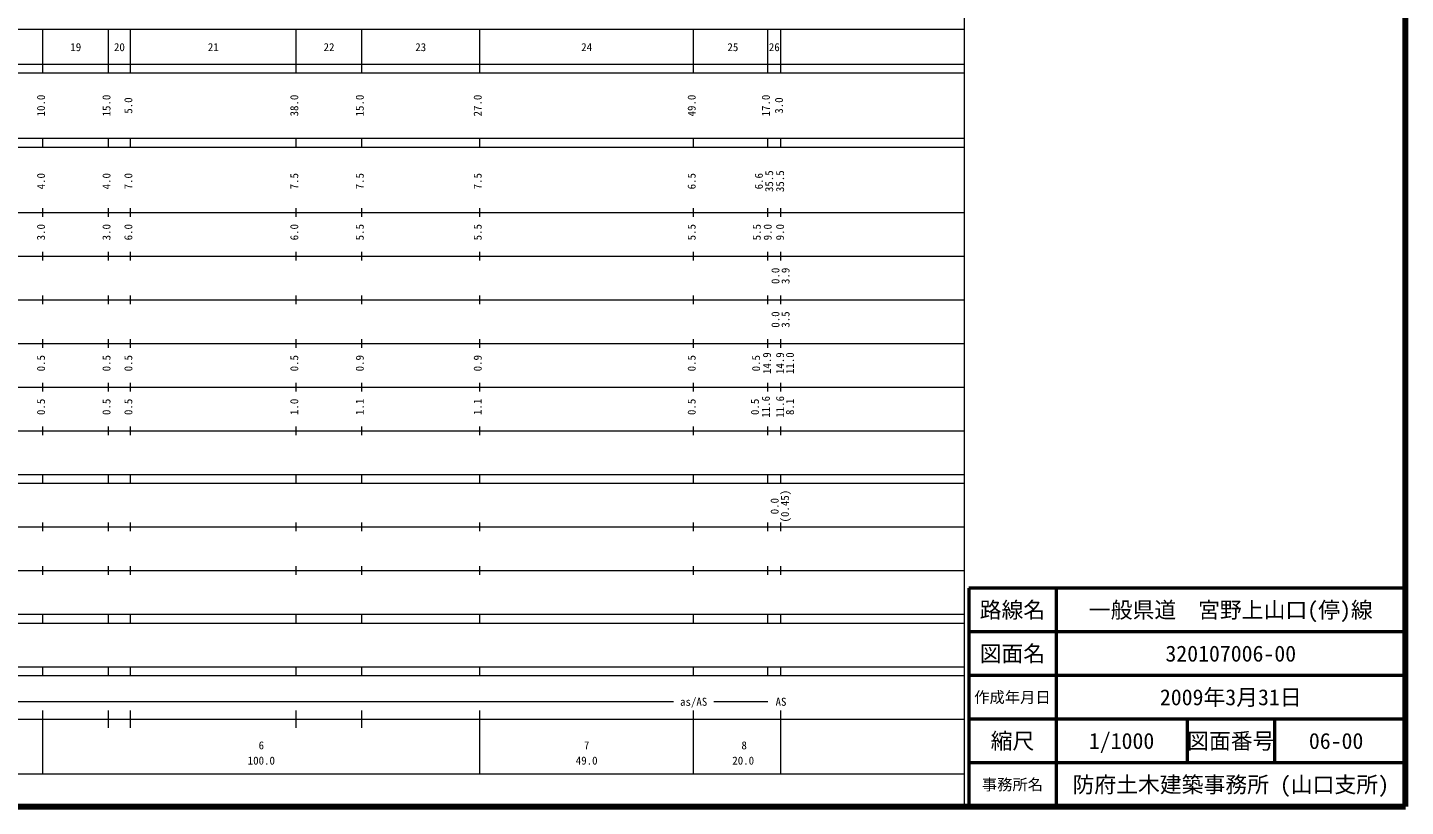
# Model space of a CAD drawing. Units: millimetres on the paper, enlarged 1000 times. Extents: x 40000 to 680000, y 20000 to 380000.
# Drawn here: x 364464 to 680000, y 20000 to 198357 of the extents above; entities that cross this region are included whole.
import ezdxf
from ezdxf.enums import TextEntityAlignment as Align

# ---------------------------------------------------------------- set-up
doc = ezdxf.new("R2010")
doc.units = ezdxf.units.MM
doc.header["$LTSCALE"] = 1000
for name, color, linetype, lineweight in [('M-TTL', 2, 'Continuous', 140), ('M-TTL-BAND', 7, 'Continuous', 13), ('M-TTL-FRAM', 2, 'Continuous', 50), ('M-TTL-LINE', 7, 'Continuous', 50)]:
    doc.layers.add(name, color=color, linetype=linetype, lineweight=lineweight)
doc.layers.add('M-TTL-TXT', color=7, linetype='Continuous')
doc.styles.add('ＭＳ ゴシック', font='')
doc.styles.get('ＭＳ ゴシック').set_extended_font_data('MS Gothic')

msp = doc.modelspace()

# ---------------------------------------------------------------- linework, layer by layer
at = {"layer": 'M-TTL'}
for p, q in [((680000, 20000), (680000, 380000)), ((40000, 20000), (680000, 20000))]:
    msp.add_line(p, q, dxfattribs=at)
at = {"layer": 'M-TTL-BAND'}
for p, q in [((579000, 20000), (579000, 370000)), ((68000, 198000), (579000, 198000)), ((368000, 188000), (368000, 198000)), ((383000, 188000), (383000, 198000)), ((388000, 188000), (388000, 198000)), ((426000, 188000), (426000, 198000)), ((441000, 188000), (441000, 198000)), ((468000, 188000), (468000, 198000)), ((517000, 188000), (517000, 198000)), ((534000, 188000), (534000, 198000)), ((537000, 188000), (537000, 198000)), ((40000, 190000), (579000, 190000)), ((40000, 188000), (579000, 188000)), ((40000, 173000), (579000, 173000)), ((40000, 171000), (579000, 171000)), ((368000, 171000), (368000, 173000)), ((383000, 171000), (383000, 173000)), ((388000, 171000), (388000, 173000)), ((426000, 171000), (426000, 173000)), ((441000, 171000), (441000, 173000)), ((468000, 171000), (468000, 173000)), ((517000, 171000), (517000, 173000)), ((534000, 171000), (534000, 173000)), ((537000, 171000), (537000, 173000)), ((40000, 156000), (579000, 156000)), ((368000, 155000), (368000, 157000)), ((383000, 155000), (383000, 157000)), ((388000, 155000), (388000, 157000)), ((426000, 155000), (426000, 157000)), ((441000, 155000), (441000, 157000)), ((468000, 155000), (468000, 157000)), ((517000, 155000), (517000, 157000)), ((534000, 155000), (534000, 157000)), ((537000, 155000), (537000, 157000)), ((46000, 146000), (579000, 146000)), ((368000, 145000), (368000, 147000)), ((383000, 145000), (383000, 147000)), ((388000, 145000), (388000, 147000)), ((426000, 145000), (426000, 147000)), ((441000, 145000), (441000, 147000)), ((468000, 145000), (468000, 147000)), ((517000, 145000), (517000, 147000)), ((534000, 145000), (534000, 147000)), ((537000, 145000), (537000, 147000)), ((52000, 136000), (579000, 136000)), ((368000, 135000), (368000, 137000)), ((383000, 135000), (383000, 137000)), ((388000, 135000), (388000, 137000)), ((426000, 135000), (426000, 137000)), ((441000, 135000), (441000, 137000)), ((468000, 135000), (468000, 137000)), ((517000, 135000), (517000, 137000)), ((534000, 135000), (534000, 137000)), ((537000, 135000), (537000, 137000)), ((368000, 125000), (368000, 127000)), ((383000, 125000), (383000, 127000)), ((388000, 125000), (388000, 127000)), ((426000, 125000), (426000, 127000)), ((441000, 125000), (441000, 127000)), ((468000, 125000), (468000, 127000)), ((517000, 125000), (517000, 127000)), ((534000, 125000), (534000, 127000)), ((537000, 125000), (537000, 127000)), ((46000, 126000), (579000, 126000)), ((368000, 115000), (368000, 117000)), ((383000, 115000), (383000, 117000)), ((388000, 115000), (388000, 117000)), ((426000, 115000), (426000, 117000)), ((441000, 115000), (441000, 117000)), ((468000, 115000), (468000, 117000)), ((517000, 115000), (517000, 117000)), ((534000, 115000), (534000, 117000)), ((537000, 115000), (537000, 117000)), ((52000, 116000), (579000, 116000)), ((46000, 106000), (579000, 106000)), ((368000, 105000), (368000, 107000)), ((383000, 105000), (383000, 107000)), ((388000, 105000), (388000, 107000)), ((426000, 105000), (426000, 107000)), ((441000, 105000), (441000, 107000)), ((468000, 105000), (468000, 107000)), ((517000, 105000), (517000, 107000)), ((534000, 105000), (534000, 107000)), ((537000, 105000), (537000, 107000)), ((40000, 96000), (579000, 96000)), ((368000, 94000), (368000, 96000)), ((383000, 94000), (383000, 96000)), ((388000, 94000), (388000, 96000)), ((426000, 94000), (426000, 96000)), ((441000, 94000), (441000, 96000)), ((468000, 94000), (468000, 96000)), ((517000, 94000), (517000, 96000)), ((534000, 94000), (534000, 96000)), ((537000, 94000), (537000, 96000)), ((40000, 94000), (579000, 94000)), ((49000, 84000), (579000, 84000)), ((368000, 83000), (368000, 85000)), ((383000, 83000), (383000, 85000)), ((388000, 83000), (388000, 85000)), ((426000, 83000), (426000, 85000)), ((441000, 83000), (441000, 85000)), ((468000, 83000), (468000, 85000)), ((517000, 83000), (517000, 85000)), ((534000, 83000), (534000, 85000)), ((537000, 83000), (537000, 85000)), ((40000, 74000), (579000, 74000)), ((368000, 73000), (368000, 75000)), ((383000, 73000), (383000, 75000)), ((388000, 73000), (388000, 75000)), ((426000, 73000), (426000, 75000)), ((441000, 73000), (441000, 75000)), ((468000, 73000), (468000, 75000)), ((517000, 73000), (517000, 75000)), ((534000, 73000), (534000, 75000)), ((537000, 73000), (537000, 75000)), ((40000, 64000), (579000, 64000)), ((368000, 62000), (368000, 64000)), ((383000, 62000), (383000, 64000)), ((388000, 62000), (388000, 64000)), ((426000, 62000), (426000, 64000)), ((441000, 62000), (441000, 64000)), ((468000, 62000), (468000, 64000)), ((517000, 62000), (517000, 64000)), ((534000, 62000), (534000, 64000)), ((537000, 62000), (537000, 64000)), ((40000, 62000), (579000, 62000)), ((40000, 52000), (579000, 52000)), ((368000, 50000), (368000, 52000)), ((383000, 50000), (383000, 52000)), ((388000, 50000), (388000, 52000)), ((426000, 50000), (426000, 52000)), ((441000, 50000), (441000, 52000)), ((468000, 50000), (468000, 52000)), ((517000, 50000), (517000, 52000)), ((534000, 50000), (534000, 52000)), ((537000, 50000), (537000, 52000)), ((40000, 50000), (579000, 50000)), ((71000, 44000), (512375, 44000)), ((368000, 27500), (368000, 42000)), ((383000, 38000), (383000, 42000)), ((388000, 38000), (388000, 42000)), ((426000, 38000), (426000, 42000)), ((441000, 38000), (441000, 42000)), ((468000, 27500), (468000, 42000)), ((517000, 27500), (517000, 42000)), ((521625, 44000), (534000, 44000)), ((537000, 27500), (537000, 42000)), ((40000, 40000), (579000, 40000)), ((68000, 27500), (579000, 27500))]:
    msp.add_line(p, q, dxfattribs=at)
at = {"layer": 'M-TTL-FRAM'}
for p, q in [((680000, 70000), (580000, 70000)), ((580000, 70000), (580000, 20000))]:
    msp.add_line(p, q, dxfattribs=at)
at = {"layer": 'M-TTL-LINE'}
for p, q in [((600000, 70000), (600000, 20000)), ((680000, 60000), (580000, 60000)), ((680000, 50000), (580000, 50000)), ((680000, 40000), (580000, 40000)), ((630000, 40000), (630000, 30000)), ((650000, 40000), (650000, 30000)), ((680000, 30000), (580000, 30000))]:
    msp.add_line(p, q, dxfattribs=at)

# ---------------------------------------------------------------- texts
at = {"layer": 'M-TTL-BAND', "style": 'ＭＳ ゴシック'}
for s, p in [('19', (375500, 192405)), ('20', (385500, 192405)), ('21', (407000, 192405)), ('22', (433500, 192405)), ('23', (454500, 192405)), ('24', (492500, 192405)), ('25', (525978, 192405)), ('26', (535471, 192405)), ('as/AS', (517000, 42500)), ('AS', (537000, 42500)), ('6', (418000, 32523)), ('7', (492500, 32523)), ('8', (528558, 32523)), ('100.0', (418000, 29033)), ('49.0', (492500, 29033)), ('20.0', (528348, 29033))]:
    msp.add_text(s, height=1833, dxfattribs=at).set_placement(p, align=Align.BOTTOM_CENTER)
for s, p in [('10.0', (369000, 180500)), ('15.0', (384000, 180500)), ('5.0', (389000, 180500)), ('38.0', (427000, 180500)), ('15.0', (442000, 180500)), ('27.0', (469000, 180500)), ('49.0', (518000, 180500)), ('17.0', (535000, 180500)), ('3.0', (538000, 180500)), ('4.0', (369000, 163174)), ('4.0', (384000, 163174)), ('7.0', (389000, 163174)), ('7.5', (427000, 163174)), ('7.5', (442000, 163174)), ('7.5', (469000, 163174)), ('6.5', (518000, 163174)), ('6.6', (533380, 163174)), ('35.5', (535750, 163174)), ('35.5', (538250, 163174)), ('3.0', (369000, 151500)), ('3.0', (384000, 151500)), ('6.0', (389000, 151500)), ('6.0', (427000, 151500)), ('5.5', (442000, 151500)), ('5.5', (469000, 151500)), ('5.5', (518000, 151500)), ('5.5', (532915, 151500)), ('9.0', (535415, 151500)), ('9.0', (538250, 151500)), ('0.0', (537194, 141500)), ('3.9', (539500, 141500)), ('0.0', (537194, 131500)), ('3.5', (539500, 131500)), ('0.5', (369000, 121500)), ('0.5', (384000, 121500)), ('0.5', (389000, 121500)), ('0.5', (427000, 121500)), ('0.9', (442000, 121500)), ('0.9', (469000, 121500)), ('0.5', (518000, 121500)), ('0.5', (532750, 121500)), ('14.9', (535250, 121500)), ('14.9', (538250, 121500)), ('11.0', (540517, 121500)), ('11.6', (535000, 111500)), ('11.6', (538250, 111500)), ('0.5', (369000, 111500)), ('0.5', (384000, 111500)), ('0.5', (389000, 111500)), ('1.0', (427000, 111500)), ('1.1', (442000, 111500)), ('1.1', (469000, 111500)), ('0.5', (518000, 111500)), ('0.5', (532500, 111500)), ('8.1', (540517, 111500)), ('(0.45)', (539370, 88764)), ('0.0', (537000, 88764))]:
    msp.add_text(s, height=1833, rotation=90, dxfattribs=at).set_placement(p, align=Align.BOTTOM_CENTER)
at = {"layer": 'M-TTL-TXT', "style": 'ＭＳ ゴシック'}
for s, height, p in [('路線名', 3666, (590000, 65000)), ('路線名', 3666, (590000, 65000)), ('一般県道\u3000宮野上山口(停)線', 3666, (640000, 65000)), ('図面名', 3666, (590000, 55000)), ('図面名', 3666, (590000, 55000)), ('320107006-00', 3666, (640000, 55000)), ('2009年3月31日', 3666, (640000, 45000)), ('作成年月日', 2566, (590000, 45000)), ('作成年月日', 2566, (590000, 45000)), ('縮尺', 3666, (590000, 35000)), ('縮尺', 3666, (590000, 35000)), ('1/1000', 3666, (615000, 35000)), ('図面番号', 3666, (640000, 35000)), ('図面番号', 3666, (640000, 35000)), ('06-00', 3666, (664125, 35000)), ('事務所名', 2566, (590000, 25000)), ('事務所名', 2566, (590000, 25000)), ('防府土木建築事務所 (山口支所)', 3666, (640000, 25000))]:
    msp.add_text(s, height=height, dxfattribs=at).set_placement(p, align=Align.MIDDLE_CENTER)

doc.saveas('drawing.dxf')
